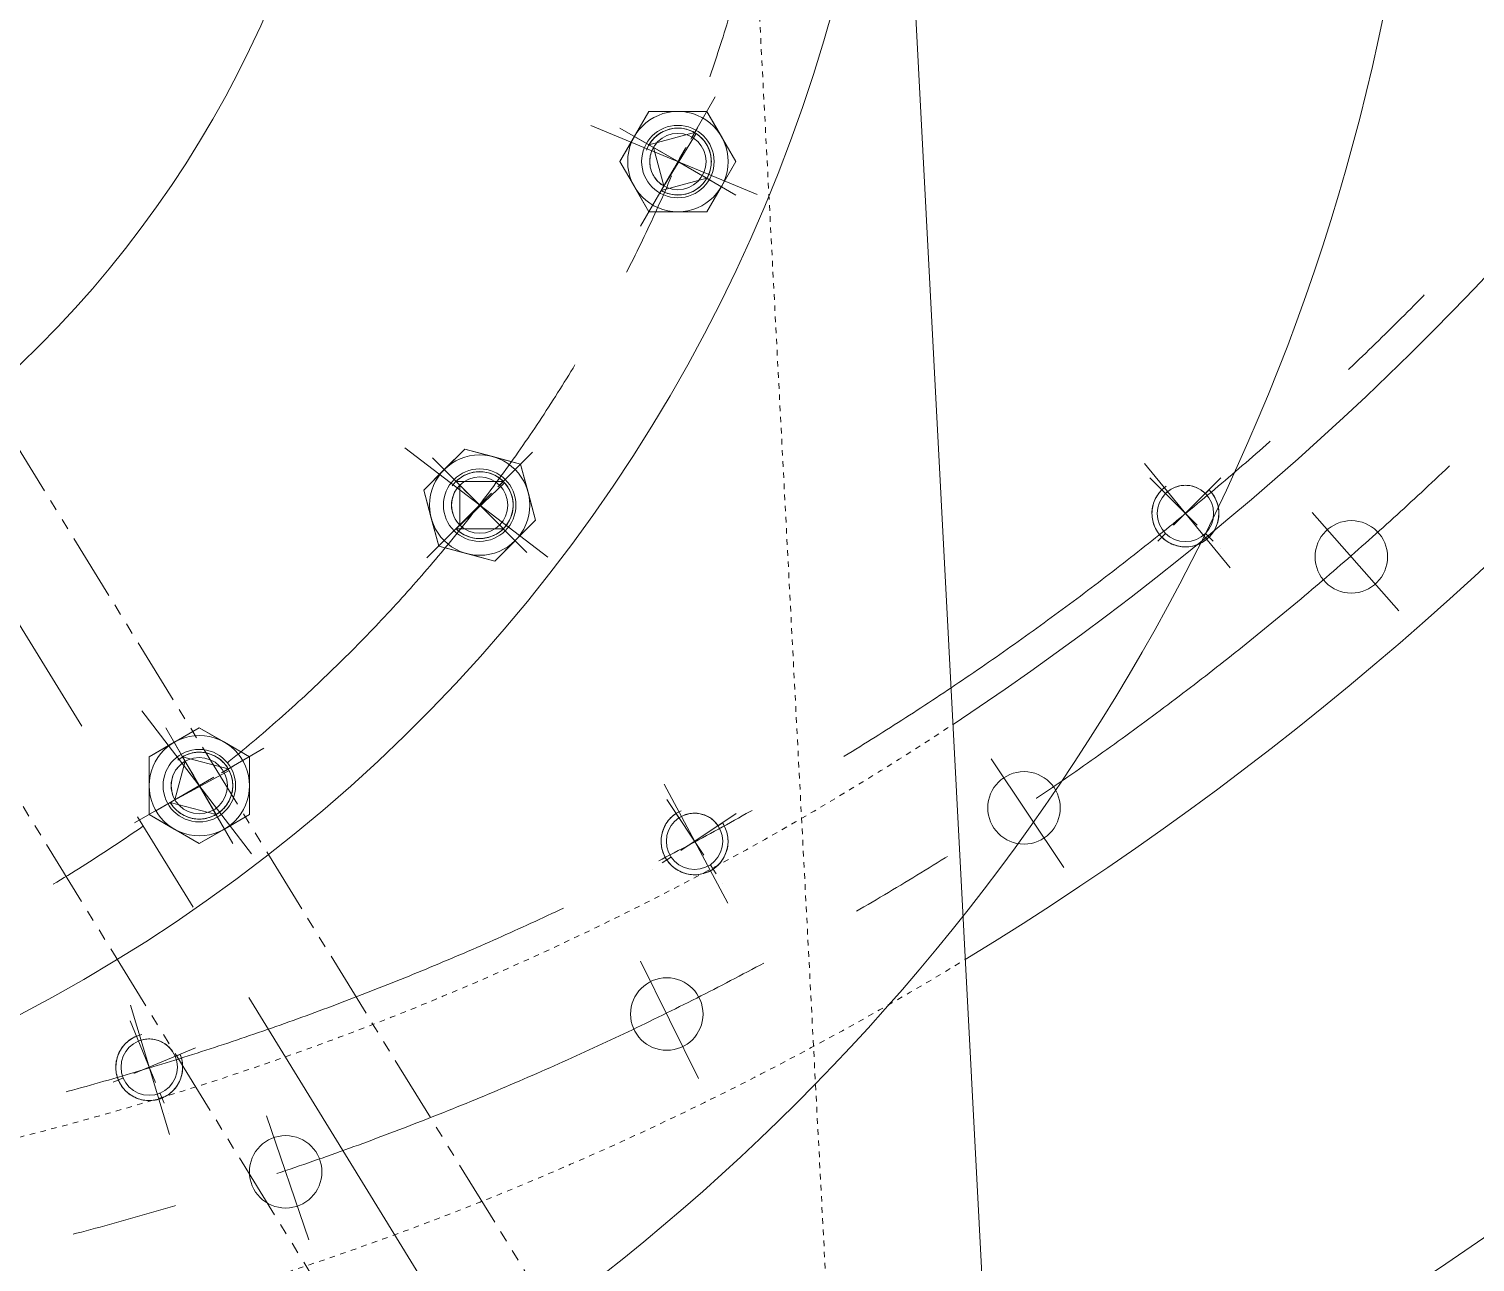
# Model space of a CAD drawing. Header units: millimetres. Extents: x 2 to 671028, y -1 to 511258.
# Drawn here: x 105110 to 111697, y 385407 to 391026 of the extents above; entities that cross this region are included whole.
import ezdxf

# ---------------------------------------------------------------- set-up
doc = ezdxf.new("R2010")
doc.units = ezdxf.units.MM
doc.header["$LTSCALE"] = 25.4
for name, pattern in [('ACAD_ISO02W100', [15, 12, -3]), ('CENTER', [50.8, 31.75, -6.35, 6.35, -6.35]), ('双点画线', [22, 12, -2, 2, -2, 2, -2]), ('点画线', [18, 12, -2, 2, -2]), ('虚线', [2, 1, -1])]:
    doc.linetypes.add(name, pattern=pattern)
for name, color, linetype, lineweight in [('CAXA1', 5, 'CENTER', 5), ('中心线层', 5, 'CENTER', 5), ('细实线层', 7, 'Continuous', 5), ('虚线层', 6, 'ACAD_ISO02W100', 5)]:
    doc.layers.add(name, color=color, linetype=linetype, lineweight=lineweight)

msp = doc.modelspace()

# ---------------------------------------------------------------- linework, layer by layer
at = {"color": 7, "lineweight": 5}
for p, q in [((109025.27, 393456.06), (109498.77, 384421.17)), ((107933.6, 390649.97), (107801.61, 390421.37)), ((107867.61, 390535.67), (107933.6, 390649.97)), ((107933.6, 390649.97), (107933.6, 390649.97)), ((107933.6, 390649.97), (108065.58, 390649.97)), ((108197.56, 390649.97), (107933.6, 390649.97)), ((108065.58, 390649.97), (108065.58, 390649.97)), ((108065.58, 390649.97), (108197.56, 390649.97)), ((108197.56, 390649.97), (108197.56, 390649.97)), ((108197.56, 390649.97), (108263.55, 390535.67)), ((108329.54, 390421.37), (108197.56, 390649.97)), ((107933.6, 390497.57), (108141.78, 390553.35)), ((107982.58, 390549.19), (107976, 390544.67)), ((107989.38, 390553.35), (107982.58, 390549.19)), ((107996.39, 390557.16), (107989.38, 390553.35)), ((108148.58, 390549.19), (107989.38, 390289.39)), ((108003.59, 390560.6), (107996.39, 390557.16)), ((108010.96, 390563.65), (108003.59, 390560.6)), ((108018.49, 390566.31), (108010.96, 390563.65)), ((108026.14, 390568.58), (108018.49, 390566.31)), ((108033.89, 390570.44), (108026.14, 390568.58)), ((108041.74, 390571.9), (108033.89, 390570.44)), ((108049.65, 390572.94), (108041.74, 390571.9)), ((108057.6, 390573.56), (108049.65, 390572.94)), ((108065.58, 390573.77), (108057.6, 390573.56)), ((108073.56, 390573.56), (108065.58, 390573.77)), ((108081.51, 390572.94), (108073.56, 390573.56)), ((108089.42, 390571.9), (108081.51, 390572.94)), ((108097.27, 390570.44), (108089.42, 390571.9)), ((108105.02, 390568.58), (108097.27, 390570.44)), ((108112.67, 390566.31), (108105.02, 390568.58)), ((108120.19, 390563.65), (108112.67, 390566.31)), ((108127.57, 390560.6), (108120.19, 390563.65)), ((108134.77, 390557.16), (108127.57, 390560.6)), ((108141.78, 390553.35), (108134.77, 390557.16)), ((108155.16, 390544.67), (108148.58, 390549.19)), ((107801.61, 390421.37), (107867.61, 390535.67)), ((107867.61, 390535.67), (107867.61, 390535.67)), ((107937.77, 390504.38), (107933.6, 390497.57)), ((107954.43, 390485.54), (107933.6, 390497.57)), ((107933.6, 390497.57), (108197.56, 390345.17)), ((107942.29, 390510.95), (107937.77, 390504.38)), ((107947.14, 390517.28), (107942.29, 390510.95)), ((107952.32, 390523.35), (107947.14, 390517.28)), ((107951.23, 390479.64), (107948.33, 390473.57)), ((107954.43, 390485.54), (107951.23, 390479.64)), ((107957.82, 390529.14), (107952.32, 390523.35)), ((108001.41, 390310.23), (107954.43, 390485.54)), ((108001.41, 390310.23), (107954.43, 390485.54)), ((107963.6, 390534.63), (107957.82, 390529.14)), ((107969.67, 390539.81), (107963.6, 390534.63)), ((107976, 390544.67), (107969.67, 390539.81)), ((108161.49, 390539.81), (108155.16, 390544.67)), ((108167.55, 390534.63), (108161.49, 390539.81)), ((108173.34, 390529.14), (108167.55, 390534.63)), ((108178.83, 390523.35), (108173.34, 390529.14)), ((108184.02, 390517.28), (108178.83, 390523.35)), ((108188.87, 390510.95), (108184.02, 390517.28)), ((108193.39, 390504.38), (108188.87, 390510.95)), ((108197.56, 390497.57), (108193.39, 390504.38)), ((108201.37, 390490.56), (108197.56, 390497.57)), ((108204.8, 390483.36), (108201.37, 390490.56)), ((108207.86, 390475.99), (108204.8, 390483.36)), ((108263.55, 390535.67), (108263.55, 390535.67)), ((108263.55, 390535.67), (108329.54, 390421.37)), ((107867.61, 390307.07), (107801.61, 390421.37)), ((107801.61, 390421.37), (107801.61, 390421.37)), ((107801.61, 390421.37), (107933.6, 390192.77)), ((107937.41, 390428.09), (107937.24, 390421.37)), ((107937.24, 390421.37), (107937.41, 390414.66)), ((107937.94, 390434.79), (107937.41, 390428.09)), ((107937.41, 390414.66), (107937.94, 390407.96)), ((107938.82, 390441.45), (107937.94, 390434.79)), ((107940.04, 390448.06), (107938.82, 390441.45)), ((107941.61, 390454.59), (107940.04, 390448.06)), ((107943.52, 390461.03), (107941.61, 390454.59)), ((107945.76, 390467.37), (107943.52, 390461.03)), ((107948.33, 390473.57), (107945.76, 390467.37)), ((108197.56, 390192.77), (108329.54, 390421.37)), ((108210.52, 390468.47), (108207.86, 390475.99)), ((108212.79, 390460.82), (108210.52, 390468.47)), ((108214.65, 390453.06), (108212.79, 390460.82)), ((108216.1, 390445.21), (108214.65, 390453.06)), ((108217.14, 390437.3), (108216.1, 390445.21)), ((108217.77, 390429.35), (108217.14, 390437.3)), ((108217.14, 390405.44), (108217.77, 390413.4)), ((108217.98, 390421.37), (108217.77, 390429.35)), ((108217.77, 390413.4), (108217.98, 390421.37)), ((108329.54, 390421.37), (108263.55, 390307.07)), ((108329.54, 390421.37), (108329.54, 390421.37)), ((107937.94, 390407.96), (107938.82, 390401.3)), ((107938.82, 390401.3), (107940.04, 390394.69)), ((107940.04, 390394.69), (107941.61, 390388.16)), ((107941.61, 390388.16), (107943.52, 390381.71)), ((107943.52, 390381.71), (107945.76, 390375.38)), ((107945.76, 390375.38), (107948.33, 390369.17)), ((107948.33, 390369.17), (107951.23, 390363.11)), ((107951.23, 390363.11), (107954.43, 390357.2)), ((107954.43, 390357.2), (107957.94, 390351.47)), ((107957.94, 390351.47), (107961.75, 390345.94)), ((108197.56, 390345.17), (108201.37, 390352.18)), ((108201.37, 390352.18), (108204.8, 390359.39)), ((108204.8, 390359.39), (108207.86, 390366.76)), ((108207.86, 390366.76), (108210.52, 390374.28)), ((108210.52, 390374.28), (108212.79, 390381.93)), ((108212.79, 390381.93), (108214.65, 390389.69)), ((108214.65, 390389.69), (108216.1, 390397.53)), ((108216.1, 390397.53), (108217.14, 390405.44)), ((107933.6, 390192.77), (107867.61, 390307.07)), ((107867.61, 390307.07), (107867.61, 390307.07)), ((107961.75, 390345.94), (107965.84, 390340.61)), ((107965.84, 390340.61), (107970.2, 390335.5)), ((107970.2, 390335.5), (107974.83, 390330.62)), ((107974.83, 390330.62), (107979.7, 390326)), ((107979.7, 390326), (107984.81, 390321.63)), ((107984.81, 390321.63), (107990.14, 390317.54)), ((108197.56, 390345.17), (107989.38, 390289.39)), ((107989.38, 390289.39), (108001.41, 390310.23)), ((107989.38, 390289.39), (107996.39, 390285.58)), ((107990.14, 390317.54), (107995.68, 390313.74)), ((107995.68, 390313.74), (108001.41, 390310.23)), ((107996.39, 390285.58), (108003.59, 390282.15)), ((108003.59, 390282.15), (108010.96, 390279.09)), ((108120.19, 390279.09), (108127.57, 390282.15)), ((108127.57, 390282.15), (108134.77, 390285.58)), ((108134.77, 390285.58), (108141.78, 390289.39)), ((108141.78, 390289.39), (108148.58, 390293.56)), ((108148.58, 390293.56), (108155.16, 390298.08)), ((108155.16, 390298.08), (108161.49, 390302.94)), ((108161.49, 390302.94), (108167.55, 390308.12)), ((108167.55, 390308.12), (108173.34, 390313.61)), ((108173.34, 390313.61), (108178.83, 390319.4)), ((108178.83, 390319.4), (108184.02, 390325.46)), ((108184.02, 390325.46), (108188.87, 390331.79)), ((108188.87, 390331.79), (108193.39, 390338.37)), ((108193.39, 390338.37), (108197.56, 390345.17)), ((108263.55, 390307.07), (108197.56, 390192.77)), ((108010.96, 390279.09), (108018.49, 390276.43)), ((108018.49, 390276.43), (108026.14, 390274.17)), ((108026.14, 390274.17), (108033.89, 390272.3)), ((108033.89, 390272.3), (108041.74, 390270.85)), ((108041.74, 390270.85), (108049.65, 390269.81)), ((108049.65, 390269.81), (108057.6, 390269.18)), ((108057.6, 390269.18), (108065.58, 390268.97)), ((108065.58, 390268.97), (108073.56, 390269.18)), ((108073.56, 390269.18), (108081.51, 390269.81)), ((108081.51, 390269.81), (108089.42, 390270.85)), ((108089.42, 390270.85), (108097.27, 390272.3)), ((108097.27, 390272.3), (108105.02, 390274.17)), ((108105.02, 390274.17), (108112.67, 390276.43)), ((108112.67, 390276.43), (108120.19, 390279.09)), ((108065.58, 390192.77), (107933.6, 390192.77)), ((107933.6, 390192.77), (107933.6, 390192.77)), ((107933.6, 390192.77), (108197.56, 390192.77)), ((108197.56, 390192.77), (108065.58, 390192.77)), ((108065.58, 390192.77), (108065.58, 390192.77)), ((108197.56, 390192.77), (108197.56, 390192.77)), ((107094.48, 389111.04), (106907.82, 388924.39)), ((107001.15, 389017.72), (107094.48, 389111.04)), ((107094.48, 389111.04), (107094.48, 389111.04)), ((107094.48, 389111.04), (107221.96, 389076.88)), ((107349.45, 389042.72), (107094.48, 389111.04)), ((107221.96, 389076.88), (107221.96, 389076.88)), ((107221.96, 389076.88), (107349.45, 389042.72)), ((107349.45, 389042.72), (107349.45, 389042.72)), ((107349.45, 389042.72), (107383.61, 388915.24)), ((107417.77, 388787.75), (107349.45, 389042.72)), ((106907.82, 388924.39), (107001.15, 389017.72)), ((107001.15, 389017.72), (107001.15, 389017.72)), ((107060.82, 388969.33), (107055.03, 388963.84)), ((107066.89, 388974.51), (107060.82, 388969.33)), ((107073.22, 388979.37), (107066.89, 388974.51)), ((107079.79, 388983.89), (107073.22, 388979.37)), ((107086.59, 388988.05), (107079.79, 388983.89)), ((107093.61, 388991.86), (107086.59, 388988.05)), ((107100.81, 388995.3), (107093.61, 388991.86)), ((107108.18, 388998.35), (107100.81, 388995.3)), ((107115.7, 389001.01), (107108.18, 388998.35)), ((107123.35, 389003.28), (107115.7, 389001.01)), ((107131.11, 389005.14), (107123.35, 389003.28)), ((107138.95, 389006.6), (107131.11, 389005.14)), ((107146.86, 389007.64), (107138.95, 389006.6)), ((107154.82, 389008.26), (107146.86, 389007.64)), ((107162.79, 389008.47), (107154.82, 389008.26)), ((107170.77, 389008.26), (107162.79, 389008.47)), ((107178.73, 389007.64), (107170.77, 389008.26)), ((107186.64, 389006.6), (107178.73, 389007.64)), ((107194.48, 389005.14), (107186.64, 389006.6)), ((107202.24, 389003.28), (107194.48, 389005.14)), ((107209.89, 389001.01), (107202.24, 389003.28)), ((107217.41, 388998.35), (107209.89, 389001.01)), ((107224.78, 388995.3), (107217.41, 388998.35)), ((107231.98, 388991.86), (107224.78, 388995.3)), ((107238.99, 388988.05), (107231.98, 388991.86)), ((107245.8, 388983.89), (107238.99, 388988.05)), ((107252.37, 388979.37), (107245.8, 388983.89)), ((107258.7, 388974.51), (107252.37, 388979.37)), ((107264.77, 388969.33), (107258.7, 388974.51)), ((107270.56, 388963.84), (107264.77, 388969.33)), ((106941.98, 388796.91), (106907.82, 388924.39)), ((106907.82, 388924.39), (106907.82, 388924.39)), ((106907.82, 388924.39), (106976.14, 388669.42)), ((107042.98, 388902.07), (107040.74, 388895.73)), ((107045.55, 388908.27), (107042.98, 388902.07)), ((107048.44, 388914.34), (107045.55, 388908.27)), ((107051.65, 388920.24), (107048.44, 388914.34)), ((107055.16, 388925.97), (107051.65, 388920.24)), ((107072.04, 388946.82), (107055.03, 388963.84)), ((107055.03, 388963.84), (107270.56, 388963.84)), ((107055.03, 388963.84), (107270.56, 388748.31)), ((107276.05, 388958.05), (107055.03, 388748.31)), ((107058.97, 388931.51), (107055.16, 388925.97)), ((107063.06, 388936.84), (107058.97, 388931.51)), ((107067.42, 388941.95), (107063.06, 388936.84)), ((107072.04, 388946.82), (107067.42, 388941.95)), ((107072.04, 388765.32), (107072.04, 388946.82)), ((107072.04, 388765.32), (107072.04, 388946.82)), ((107281.23, 388951.98), (107276.05, 388958.05)), ((107286.09, 388945.65), (107281.23, 388951.98)), ((107290.61, 388939.08), (107286.09, 388945.65)), ((107294.78, 388932.27), (107290.61, 388939.08)), ((107298.58, 388925.26), (107294.78, 388932.27)), ((107302.02, 388918.06), (107298.58, 388925.26)), ((107305.07, 388910.69), (107302.02, 388918.06)), ((107307.74, 388903.17), (107305.07, 388910.69)), ((107310, 388895.52), (107307.74, 388903.17)), ((107383.61, 388915.24), (107383.61, 388915.24)), ((107383.61, 388915.24), (107417.77, 388787.75)), ((110249.52, 388900.95), (110245.35, 388894.15)), ((110254.03, 388907.52), (110249.52, 388900.95)), ((110258.89, 388913.85), (110254.03, 388907.52)), ((110264.07, 388919.92), (110258.89, 388913.85)), ((110269.57, 388925.71), (110264.07, 388919.92)), ((110286.58, 388908.7), (110269.57, 388925.71)), ((110269.57, 388925.71), (110269.57, 388925.71)), ((110291.45, 388913.32), (110286.58, 388908.7)), ((110286.58, 388908.7), (110286.58, 388908.7)), ((110296.56, 388917.69), (110291.45, 388913.32)), ((110301.89, 388921.78), (110296.56, 388917.69)), ((110307.43, 388925.58), (110301.89, 388921.78)), ((110313.16, 388929.09), (110307.43, 388925.58)), ((110319.06, 388932.3), (110313.16, 388929.09)), ((110325.13, 388935.19), (110319.06, 388932.3)), ((110331.34, 388937.76), (110325.13, 388935.19)), ((110337.67, 388940.01), (110331.34, 388937.76)), ((110344.11, 388941.91), (110337.67, 388940.01)), ((110350.65, 388943.48), (110344.11, 388941.91)), ((110357.25, 388944.71), (110350.65, 388943.48)), ((110363.91, 388945.58), (110357.25, 388944.71)), ((110370.61, 388946.11), (110363.91, 388945.58)), ((110377.33, 388946.29), (110370.61, 388946.11)), ((110384.05, 388946.11), (110377.33, 388946.29)), ((110390.74, 388945.58), (110384.05, 388946.11)), ((110397.41, 388944.71), (110390.74, 388945.58)), ((110404.01, 388943.48), (110397.41, 388944.71)), ((110410.55, 388941.91), (110404.01, 388943.48)), ((110416.99, 388940.01), (110410.55, 388941.91)), ((110423.32, 388937.76), (110416.99, 388940.01)), ((110429.53, 388935.19), (110423.32, 388937.76)), ((110435.59, 388932.3), (110429.53, 388935.19)), ((110441.5, 388929.09), (110435.59, 388932.3)), ((110447.23, 388925.58), (110441.5, 388929.09)), ((110452.77, 388921.78), (110447.23, 388925.58)), ((110458.1, 388917.69), (110452.77, 388921.78)), ((110463.21, 388913.32), (110458.1, 388917.69)), ((110468.08, 388908.7), (110463.21, 388913.32)), ((110485.09, 388925.71), (110468.08, 388908.7)), ((110468.08, 388908.7), (110468.08, 388908.7)), ((110490.58, 388919.92), (110485.09, 388925.71)), ((110485.09, 388925.71), (110485.09, 388925.71)), ((110495.77, 388913.85), (110490.58, 388919.92)), ((110500.62, 388907.52), (110495.77, 388913.85)), ((110505.14, 388900.95), (110500.62, 388907.52)), ((110509.31, 388894.15), (110505.14, 388900.95)), ((107034.63, 388862.79), (107034.45, 388856.07)), ((107034.45, 388856.07), (107034.63, 388849.36)), ((107035.16, 388869.49), (107034.63, 388862.79)), ((107034.63, 388849.36), (107035.16, 388842.66)), ((107036.03, 388876.15), (107035.16, 388869.49)), ((107035.16, 388842.66), (107036.03, 388836)), ((107037.26, 388882.76), (107036.03, 388876.15)), ((107036.03, 388836), (107037.26, 388829.39)), ((107038.83, 388889.29), (107037.26, 388882.76)), ((107040.74, 388895.73), (107038.83, 388889.29)), ((107311.86, 388887.76), (107310, 388895.52)), ((107313.32, 388879.91), (107311.86, 388887.76)), ((107314.36, 388872), (107313.32, 388879.91)), ((107313.32, 388832.23), (107314.36, 388840.14)), ((107314.99, 388864.05), (107314.36, 388872)), ((107314.36, 388840.14), (107314.99, 388848.1)), ((107315.19, 388856.07), (107314.99, 388864.05)), ((107314.99, 388848.1), (107315.19, 388856.07)), ((110225.76, 388833.88), (110225.14, 388825.92)), ((110226.81, 388841.79), (110225.76, 388833.88)), ((110228.26, 388849.63), (110226.81, 388841.79)), ((110230.12, 388857.39), (110228.26, 388849.63)), ((110232.39, 388865.04), (110230.12, 388857.39)), ((110235.05, 388872.56), (110232.39, 388865.04)), ((110238.1, 388879.93), (110235.05, 388872.56)), ((110241.54, 388887.13), (110238.1, 388879.93)), ((110245.35, 388894.15), (110241.54, 388887.13)), ((110513.12, 388887.13), (110509.31, 388894.15)), ((110516.55, 388879.93), (110513.12, 388887.13)), ((110519.61, 388872.56), (110516.55, 388879.93)), ((110522.27, 388865.04), (110519.61, 388872.56)), ((110524.54, 388857.39), (110522.27, 388865.04)), ((110526.4, 388849.63), (110524.54, 388857.39)), ((110527.85, 388841.79), (110526.4, 388849.63)), ((110528.89, 388833.88), (110527.85, 388841.79)), ((110529.52, 388825.92), (110528.89, 388833.88)), ((106976.14, 388669.42), (106941.98, 388796.91)), ((106941.98, 388796.91), (106941.98, 388796.91)), ((107037.26, 388829.39), (107038.83, 388822.86)), ((107038.83, 388822.86), (107040.74, 388816.41)), ((107040.74, 388816.41), (107042.98, 388810.08)), ((107042.98, 388810.08), (107045.55, 388803.87)), ((107045.55, 388803.87), (107048.44, 388797.81)), ((107048.44, 388797.81), (107051.65, 388791.9)), ((107051.65, 388791.9), (107055.16, 388786.17)), ((107055.16, 388786.17), (107058.97, 388780.64)), ((107058.97, 388780.64), (107063.06, 388775.3)), ((107063.06, 388775.3), (107067.42, 388770.2)), ((107067.42, 388770.2), (107072.04, 388765.32)), ((107231.11, 388601.1), (107417.77, 388787.75)), ((107281.23, 388760.16), (107286.09, 388766.49)), ((107286.09, 388766.49), (107290.61, 388773.07)), ((107290.61, 388773.07), (107294.78, 388779.87)), ((107294.78, 388779.87), (107298.58, 388786.88)), ((107298.58, 388786.88), (107302.02, 388794.09)), ((107302.02, 388794.09), (107305.07, 388801.46)), ((107305.07, 388801.46), (107307.74, 388808.98)), ((107307.74, 388808.98), (107310, 388816.63)), ((107310, 388816.63), (107311.86, 388824.39)), ((107311.86, 388824.39), (107313.32, 388832.23)), ((107417.77, 388787.75), (107324.44, 388694.43)), ((107417.77, 388787.75), (107417.77, 388787.75)), ((110225.14, 388825.92), (110224.93, 388817.95)), ((110224.93, 388817.95), (110225.14, 388809.97)), ((110225.14, 388809.97), (110225.76, 388802.02)), ((110225.76, 388802.02), (110226.81, 388794.11)), ((110226.81, 388794.11), (110228.26, 388786.26)), ((110228.26, 388786.26), (110230.12, 388778.5)), ((110230.12, 388778.5), (110232.39, 388770.85)), ((110232.39, 388770.85), (110235.05, 388763.33)), ((110519.61, 388763.33), (110522.27, 388770.85)), ((110522.27, 388770.85), (110524.54, 388778.5)), ((110524.54, 388778.5), (110526.4, 388786.26)), ((110526.4, 388786.26), (110527.85, 388794.11)), ((110527.85, 388794.11), (110528.89, 388802.02)), ((110528.89, 388802.02), (110529.52, 388809.97)), ((110529.73, 388817.95), (110529.52, 388825.92)), ((110529.52, 388809.97), (110529.73, 388817.95)), ((107055.03, 388748.31), (107072.04, 388765.32)), ((107055.03, 388748.31), (107060.82, 388742.82)), ((107270.56, 388748.31), (107055.03, 388748.31)), ((107060.82, 388742.82), (107066.89, 388737.64)), ((107066.89, 388737.64), (107073.22, 388732.78)), ((107073.22, 388732.78), (107079.79, 388728.26)), ((107079.79, 388728.26), (107086.59, 388724.09)), ((107086.59, 388724.09), (107093.61, 388720.28)), ((107093.61, 388720.28), (107100.81, 388716.85)), ((107100.81, 388716.85), (107108.18, 388713.79)), ((107108.18, 388713.79), (107115.7, 388711.13)), ((107115.7, 388711.13), (107123.35, 388708.87)), ((107123.35, 388708.87), (107131.11, 388707)), ((107131.11, 388707), (107138.95, 388705.55)), ((107138.95, 388705.55), (107146.86, 388704.51)), ((107146.86, 388704.51), (107154.82, 388703.88)), ((107154.82, 388703.88), (107162.79, 388703.67)), ((107162.79, 388703.67), (107170.77, 388703.88)), ((107170.77, 388703.88), (107178.73, 388704.51)), ((107178.73, 388704.51), (107186.64, 388705.55)), ((107186.64, 388705.55), (107194.48, 388707)), ((107194.48, 388707), (107202.24, 388708.87)), ((107202.24, 388708.87), (107209.89, 388711.13)), ((107209.89, 388711.13), (107217.41, 388713.79)), ((107217.41, 388713.79), (107224.78, 388716.85)), ((107224.78, 388716.85), (107231.98, 388720.28)), ((107231.98, 388720.28), (107238.99, 388724.09)), ((107238.99, 388724.09), (107245.8, 388728.26)), ((107245.8, 388728.26), (107252.37, 388732.78)), ((107252.37, 388732.78), (107258.7, 388737.64)), ((107258.7, 388737.64), (107264.77, 388742.82)), ((107264.77, 388742.82), (107270.56, 388748.31)), ((107270.56, 388748.31), (107276.05, 388754.1)), ((107276.05, 388754.1), (107281.23, 388760.16)), ((110235.05, 388763.33), (110238.1, 388755.96)), ((110238.1, 388755.96), (110241.54, 388748.76)), ((110241.54, 388748.76), (110245.35, 388741.75)), ((110245.35, 388741.75), (110249.52, 388734.94)), ((110249.52, 388734.94), (110254.03, 388728.37)), ((110254.03, 388728.37), (110258.89, 388722.04)), ((110258.89, 388722.04), (110264.07, 388715.97)), ((110264.07, 388715.97), (110269.57, 388710.18)), ((110269.57, 388710.18), (110269.57, 388710.18)), ((110269.57, 388710.18), (110275.35, 388704.69)), ((110275.35, 388704.69), (110281.42, 388699.51)), ((110473.24, 388699.51), (110479.3, 388704.69)), ((110479.3, 388704.69), (110485.09, 388710.18)), ((110485.09, 388710.18), (110490.58, 388715.97)), ((110490.58, 388715.97), (110495.77, 388722.04)), ((110495.77, 388722.04), (110500.62, 388728.37)), ((110500.62, 388728.37), (110505.14, 388734.94)), ((110505.14, 388734.94), (110509.31, 388741.75)), ((110509.31, 388741.75), (110513.12, 388748.76)), ((110513.12, 388748.76), (110516.55, 388755.96)), ((110516.55, 388755.96), (110519.61, 388763.33)), ((107103.63, 388635.26), (106976.14, 388669.42)), ((106976.14, 388669.42), (106976.14, 388669.42)), ((106976.14, 388669.42), (107231.11, 388601.1)), ((107231.11, 388601.1), (107103.63, 388635.26)), ((107103.63, 388635.26), (107103.63, 388635.26)), ((107324.44, 388694.43), (107231.11, 388601.1)), ((110281.42, 388699.51), (110287.75, 388694.65)), ((110287.75, 388694.65), (110294.33, 388690.13)), ((110294.33, 388690.13), (110301.13, 388685.96)), ((110301.13, 388685.96), (110308.14, 388682.16)), ((110308.14, 388682.16), (110315.34, 388678.72)), ((110315.34, 388678.72), (110322.71, 388675.67)), ((110322.71, 388675.67), (110330.23, 388673)), ((110330.23, 388673), (110337.88, 388670.74)), ((110337.88, 388670.74), (110345.64, 388668.88)), ((110345.64, 388668.88), (110353.49, 388667.42)), ((110353.49, 388667.42), (110361.4, 388666.38)), ((110361.4, 388666.38), (110369.35, 388665.75)), ((110369.35, 388665.75), (110377.33, 388665.55)), ((110377.33, 388665.55), (110385.3, 388665.75)), ((110385.3, 388665.75), (110393.26, 388666.38)), ((110393.26, 388666.38), (110401.17, 388667.42)), ((110401.17, 388667.42), (110409.01, 388668.88)), ((110409.01, 388668.88), (110416.77, 388670.74)), ((110416.77, 388670.74), (110424.42, 388673)), ((110424.42, 388673), (110431.94, 388675.67)), ((110431.94, 388675.67), (110439.32, 388678.72)), ((110439.32, 388678.72), (110446.52, 388682.16)), ((110446.52, 388682.16), (110453.53, 388685.96)), ((110453.53, 388685.96), (110460.33, 388690.13)), ((110460.33, 388690.13), (110466.91, 388694.65)), ((110466.91, 388694.65), (110473.24, 388699.51)), ((107231.11, 388601.1), (107231.11, 388601.1)), ((105885.64, 387841.73), (105657.04, 387709.75)), ((105771.34, 387775.74), (105885.64, 387841.73)), ((105885.64, 387841.73), (105885.64, 387841.73)), ((105885.64, 387841.73), (105999.94, 387775.74)), ((106114.24, 387709.75), (105885.64, 387841.73)), ((105657.04, 387709.75), (105771.34, 387775.74)), ((105771.34, 387775.74), (105771.34, 387775.74)), ((105816.45, 387713.56), (105809.44, 387709.75)), ((105823.66, 387716.99), (105816.45, 387713.56)), ((105831.03, 387720.04), (105823.66, 387716.99)), ((105838.55, 387722.71), (105831.03, 387720.04)), ((105846.2, 387724.97), (105838.55, 387722.71)), ((105853.96, 387726.84), (105846.2, 387724.97)), ((105861.8, 387728.29), (105853.96, 387726.84)), ((105869.71, 387729.33), (105861.8, 387728.29)), ((105877.67, 387729.96), (105869.71, 387729.33)), ((105885.64, 387730.17), (105877.67, 387729.96)), ((105893.62, 387729.96), (105885.64, 387730.17)), ((105901.57, 387729.33), (105893.62, 387729.96)), ((105909.48, 387728.29), (105901.57, 387729.33)), ((105917.33, 387726.84), (105909.48, 387728.29)), ((105925.09, 387724.97), (105917.33, 387726.84)), ((105932.74, 387722.71), (105925.09, 387724.97)), ((105940.26, 387720.04), (105932.74, 387722.71)), ((105947.63, 387716.99), (105940.26, 387720.04)), ((105954.83, 387713.56), (105947.63, 387716.99)), ((105961.84, 387709.75), (105954.83, 387713.56)), ((105999.94, 387775.74), (105999.94, 387775.74)), ((105999.94, 387775.74), (106114.24, 387709.75)), ((105657.04, 387577.77), (105657.04, 387709.75)), ((105657.04, 387709.75), (105657.04, 387709.75)), ((105657.04, 387709.75), (105657.04, 387445.78)), ((106021.43, 387646.95), (105753.66, 387501.57)), ((105774.5, 387513.6), (105821.47, 387688.91)), ((105774.5, 387513.6), (105821.47, 387688.91)), ((105778.01, 387647.67), (105774.5, 387641.94)), ((105781.81, 387653.2), (105778.01, 387647.67)), ((105785.9, 387658.53), (105781.81, 387653.2)), ((105790.27, 387663.64), (105785.9, 387658.53)), ((105794.89, 387668.52), (105790.27, 387663.64)), ((105799.77, 387673.14), (105794.89, 387668.52)), ((105804.87, 387677.51), (105799.77, 387673.14)), ((105810.21, 387681.6), (105804.87, 387677.51)), ((105821.47, 387688.91), (105809.44, 387709.75)), ((105809.44, 387709.75), (106017.62, 387653.97)), ((105809.44, 387709.75), (105961.84, 387445.78)), ((105815.74, 387685.4), (105810.21, 387681.6)), ((105821.47, 387688.91), (105815.74, 387685.4)), ((105968.65, 387705.58), (105961.84, 387709.75)), ((105975.22, 387701.06), (105968.65, 387705.58)), ((105981.55, 387696.2), (105975.22, 387701.06)), ((105987.62, 387691.02), (105981.55, 387696.2)), ((105993.41, 387685.53), (105987.62, 387691.02)), ((105998.9, 387679.74), (105993.41, 387685.53)), ((106004.08, 387673.67), (105998.9, 387679.74)), ((106008.94, 387667.34), (106004.08, 387673.67)), ((106013.46, 387660.77), (106008.94, 387667.34)), ((106017.62, 387653.97), (106013.46, 387660.77)), ((106024.87, 387639.75), (106021.43, 387646.95)), ((106114.24, 387709.75), (106114.24, 387709.75)), ((106114.24, 387709.75), (106114.24, 387577.77)), ((106114.24, 387445.78), (106114.24, 387709.75)), ((105757.48, 387584.48), (105757.3, 387577.77)), ((105758, 387591.18), (105757.48, 387584.48)), ((105758.88, 387597.84), (105758, 387591.18)), ((105760.11, 387604.45), (105758.88, 387597.84)), ((105761.67, 387610.98), (105760.11, 387604.45)), ((105763.58, 387617.43), (105761.67, 387610.98)), ((105765.83, 387623.76), (105763.58, 387617.43)), ((105768.4, 387629.97), (105765.83, 387623.76)), ((105771.29, 387636.03), (105768.4, 387629.97)), ((105774.5, 387641.94), (105771.29, 387636.03)), ((106027.92, 387632.38), (106024.87, 387639.75)), ((106030.58, 387624.86), (106027.92, 387632.38)), ((106032.85, 387617.21), (106030.58, 387624.86)), ((106034.71, 387609.45), (106032.85, 387617.21)), ((106036.17, 387601.61), (106034.71, 387609.45)), ((106037.21, 387593.7), (106036.17, 387601.61)), ((106037.83, 387585.74), (106037.21, 387593.7)), ((106038.04, 387577.77), (106037.83, 387585.74)), ((105657.04, 387445.78), (105657.04, 387577.77)), ((105657.04, 387577.77), (105657.04, 387577.77)), ((105757.3, 387577.77), (105757.48, 387571.05)), ((105757.48, 387571.05), (105758, 387564.35)), ((105758, 387564.35), (105758.88, 387557.69)), ((105758.88, 387557.69), (105760.11, 387551.08)), ((105760.11, 387551.08), (105761.67, 387544.55)), ((105761.67, 387544.55), (105763.58, 387538.11)), ((105763.58, 387538.11), (105765.83, 387531.77)), ((105765.83, 387531.77), (105768.4, 387525.57)), ((105768.4, 387525.57), (105771.29, 387519.5)), ((105771.29, 387519.5), (105774.5, 387513.6)), ((106021.43, 387508.58), (106024.87, 387515.78)), ((106024.87, 387515.78), (106027.92, 387523.15)), ((106027.92, 387523.15), (106030.58, 387530.67)), ((106030.58, 387530.67), (106032.85, 387538.32)), ((106032.85, 387538.32), (106034.71, 387546.08)), ((106034.71, 387546.08), (106036.17, 387553.93)), ((106036.17, 387553.93), (106037.21, 387561.84)), ((106037.21, 387561.84), (106037.83, 387569.79)), ((106037.83, 387569.79), (106038.04, 387577.77)), ((106114.24, 387577.77), (106114.24, 387577.77)), ((106114.24, 387577.77), (106114.24, 387445.78)), ((105753.66, 387501.57), (105774.5, 387513.6)), ((105753.66, 387501.57), (105757.83, 387494.76)), ((105961.84, 387445.78), (105753.66, 387501.57)), ((105757.83, 387494.76), (105762.35, 387488.19)), ((105762.35, 387488.19), (105767.21, 387481.86)), ((105767.21, 387481.86), (105772.39, 387475.79)), ((105772.39, 387475.79), (105777.88, 387470)), ((105777.88, 387470), (105783.67, 387464.51)), ((105783.67, 387464.51), (105789.73, 387459.33)), ((105789.73, 387459.33), (105796.06, 387454.47)), ((105796.06, 387454.47), (105802.64, 387449.95)), ((105802.64, 387449.95), (105809.44, 387445.78)), ((105961.84, 387445.78), (105968.65, 387449.95)), ((105968.65, 387449.95), (105975.22, 387454.47)), ((105975.22, 387454.47), (105981.55, 387459.33)), ((105981.55, 387459.33), (105987.62, 387464.51)), ((105987.62, 387464.51), (105993.41, 387470)), ((105993.41, 387470), (105998.9, 387475.79)), ((105998.9, 387475.79), (106004.08, 387481.86)), ((106004.08, 387481.86), (106008.94, 387488.19)), ((106008.94, 387488.19), (106013.46, 387494.76)), ((106013.46, 387494.76), (106017.62, 387501.57)), ((106017.62, 387501.57), (106021.43, 387508.58)), ((108057, 387450.84), (108050.48, 387446.24)), ((108070.37, 387430.84), (108057, 387450.84)), ((108057, 387450.84), (108057, 387450.84)), ((108113.34, 387449.3), (108106.83, 387447.65)), ((108119.93, 387450.61), (108113.34, 387449.3)), ((108126.58, 387451.58), (108119.93, 387450.61)), ((108133.27, 387452.19), (108126.58, 387451.58)), ((108139.99, 387452.46), (108133.27, 387452.19)), ((108146.71, 387452.37), (108139.99, 387452.46)), ((108153.41, 387451.93), (108146.71, 387452.37)), ((108160.08, 387451.14), (108153.41, 387451.93)), ((108166.71, 387450), (108160.08, 387451.14)), ((108173.26, 387448.52), (108166.71, 387450)), ((105771.34, 387379.79), (105657.04, 387445.78)), ((105657.04, 387445.78), (105657.04, 387445.78)), ((105657.04, 387445.78), (105885.64, 387313.8)), ((105809.44, 387445.78), (105816.45, 387441.98)), ((105816.45, 387441.98), (105823.66, 387438.54)), ((105823.66, 387438.54), (105831.03, 387435.49)), ((105831.03, 387435.49), (105838.55, 387432.83)), ((105838.55, 387432.83), (105846.2, 387430.56)), ((105846.2, 387430.56), (105853.96, 387428.7)), ((105853.96, 387428.7), (105861.8, 387427.24)), ((105861.8, 387427.24), (105869.71, 387426.2)), ((105869.71, 387426.2), (105877.67, 387425.57)), ((105877.67, 387425.57), (105885.64, 387425.37)), ((105885.64, 387313.8), (106114.24, 387445.78)), ((105885.64, 387425.37), (105893.62, 387425.57)), ((105893.62, 387425.57), (105901.57, 387426.2)), ((105901.57, 387426.2), (105909.48, 387427.24)), ((105909.48, 387427.24), (105917.33, 387428.7)), ((105917.33, 387428.7), (105925.09, 387430.56)), ((105925.09, 387430.56), (105932.74, 387432.83)), ((105932.74, 387432.83), (105940.26, 387435.49)), ((105940.26, 387435.49), (105947.63, 387438.54)), ((105947.63, 387438.54), (105954.83, 387441.98)), ((105954.83, 387441.98), (105961.84, 387445.78)), ((106114.24, 387445.78), (105999.94, 387379.79)), ((106114.24, 387445.78), (106114.24, 387445.78)), ((108001.64, 387384.28), (107998.69, 387376.87)), ((108004.98, 387391.53), (108001.64, 387384.28)), ((108008.7, 387398.59), (108004.98, 387391.53)), ((108012.78, 387405.45), (108008.7, 387398.59)), ((108017.21, 387412.08), (108012.78, 387405.45)), ((108021.99, 387418.48), (108017.21, 387412.08)), ((108027.09, 387424.61), (108021.99, 387418.48)), ((108032.5, 387430.47), (108027.09, 387424.61)), ((108038.22, 387436.04), (108032.5, 387430.47)), ((108044.22, 387441.3), (108038.22, 387436.04)), ((108050.48, 387446.24), (108044.22, 387441.3)), ((108076.05, 387434.42), (108070.37, 387430.84)), ((108070.37, 387430.84), (108070.37, 387430.84)), ((108081.91, 387437.71), (108076.05, 387434.42)), ((108087.94, 387440.68), (108081.91, 387437.71)), ((108094.11, 387443.33), (108087.94, 387440.68)), ((108100.41, 387445.66), (108094.11, 387443.33)), ((108106.83, 387447.65), (108100.41, 387445.66)), ((108179.73, 387446.69), (108173.26, 387448.52)), ((108186.09, 387444.53), (108179.73, 387446.69)), ((108192.33, 387442.04), (108186.09, 387444.53)), ((108198.43, 387439.23), (108192.33, 387442.04)), ((108204.38, 387436.1), (108198.43, 387439.23)), ((108210.15, 387432.67), (108204.38, 387436.1)), ((108215.74, 387428.93), (108210.15, 387432.67)), ((108221.12, 387424.91), (108215.74, 387428.93)), ((108226.29, 387420.62), (108221.12, 387424.91)), ((108231.22, 387416.06), (108226.29, 387420.62)), ((108235.91, 387411.24), (108231.22, 387416.06)), ((108240.34, 387406.19), (108235.91, 387411.24)), ((108244.5, 387400.91), (108240.34, 387406.19)), ((108248.38, 387395.43), (108244.5, 387400.91)), ((108268.38, 387408.79), (108248.38, 387395.43)), ((108248.38, 387395.43), (108248.38, 387395.43)), ((108272.64, 387402.05), (108268.38, 387408.79)), ((108268.38, 387408.79), (108268.38, 387408.79)), ((108276.54, 387395.08), (108272.64, 387402.05)), ((108280.07, 387387.93), (108276.54, 387395.08)), ((108283.22, 387380.6), (108280.07, 387387.93)), ((105885.64, 387313.8), (105771.34, 387379.79)), ((105771.34, 387379.79), (105771.34, 387379.79)), ((105999.94, 387379.79), (105885.64, 387313.8)), ((107989.39, 387330.11), (107989.28, 387322.13)), ((107989.28, 387322.13), (107989.59, 387314.16)), ((107989.91, 387338.07), (107989.39, 387330.11)), ((107990.85, 387345.99), (107989.91, 387338.07)), ((107992.2, 387353.86), (107990.85, 387345.99)), ((107993.96, 387361.64), (107992.2, 387353.86)), ((107996.12, 387369.32), (107993.96, 387361.64)), ((107998.69, 387376.87), (107996.12, 387369.32)), ((108285.98, 387373.11), (108283.22, 387380.6)), ((108288.35, 387365.49), (108285.98, 387373.11)), ((108290.31, 387357.76), (108288.35, 387365.49)), ((108291.87, 387349.93), (108290.31, 387357.76)), ((108293.01, 387342.04), (108291.87, 387349.93)), ((108293.74, 387334.09), (108293.01, 387342.04)), ((108293.43, 387310.18), (108293.95, 387318.14)), ((108294.06, 387326.12), (108293.74, 387334.09)), ((108293.95, 387318.14), (108294.06, 387326.12)), ((105885.64, 387313.8), (105885.64, 387313.8)), ((107989.59, 387314.16), (107990.32, 387306.21)), ((107990.32, 387306.21), (107991.47, 387298.32)), ((107991.47, 387298.32), (107993.03, 387290.49)), ((107993.03, 387290.49), (107994.99, 387282.76)), ((107994.99, 387282.76), (107997.36, 387275.14)), ((107997.36, 387275.14), (108000.12, 387267.65)), ((108000.12, 387267.65), (108003.27, 387260.32)), ((108003.27, 387260.32), (108006.8, 387253.17)), ((108006.8, 387253.17), (108010.69, 387246.2)), ((108274.64, 387249.66), (108278.35, 387256.72)), ((108278.35, 387256.72), (108281.69, 387263.97)), ((108281.69, 387263.97), (108284.65, 387271.38)), ((108284.65, 387271.38), (108287.21, 387278.93)), ((108287.21, 387278.93), (108289.38, 387286.61)), ((108289.38, 387286.61), (108291.14, 387294.39)), ((108291.14, 387294.39), (108292.49, 387302.26)), ((108292.49, 387302.26), (108293.43, 387310.18)), ((108010.69, 387246.2), (108014.95, 387239.46)), ((108014.95, 387239.46), (108014.95, 387239.46)), ((108014.95, 387239.46), (108019.56, 387232.94)), ((108019.56, 387232.94), (108024.5, 387226.67)), ((108024.5, 387226.67), (108029.76, 387220.68)), ((108029.76, 387220.68), (108035.32, 387214.96)), ((108035.32, 387214.96), (108041.18, 387209.54)), ((108041.18, 387209.54), (108047.32, 387204.44)), ((108047.32, 387204.44), (108053.71, 387199.67)), ((108053.71, 387199.67), (108060.35, 387195.24)), ((108060.35, 387195.24), (108067.2, 387191.16)), ((108067.2, 387191.16), (108074.26, 387187.44)), ((108074.26, 387187.44), (108081.51, 387184.1)), ((108198.14, 387182.57), (108205.47, 387185.72)), ((108205.47, 387185.72), (108212.63, 387189.25)), ((108212.63, 387189.25), (108219.59, 387193.15)), ((108219.59, 387193.15), (108226.34, 387197.41)), ((108226.34, 387197.41), (108232.85, 387202.01)), ((108232.85, 387202.01), (108239.12, 387206.95)), ((108239.12, 387206.95), (108245.12, 387212.21)), ((108245.12, 387212.21), (108250.83, 387217.78)), ((108250.83, 387217.78), (108256.25, 387223.64)), ((108256.25, 387223.64), (108261.35, 387229.78)), ((108261.35, 387229.78), (108266.12, 387236.17)), ((108266.12, 387236.17), (108270.56, 387242.8)), ((108270.56, 387242.8), (108274.64, 387249.66)), ((108081.51, 387184.1), (108088.92, 387181.14)), ((108088.92, 387181.14), (108096.48, 387178.58)), ((108096.48, 387178.58), (108104.15, 387176.41)), ((108104.15, 387176.41), (108111.94, 387174.65)), ((108111.94, 387174.65), (108119.8, 387173.3)), ((108119.8, 387173.3), (108127.72, 387172.36)), ((108127.72, 387172.36), (108135.69, 387171.84)), ((108135.69, 387171.84), (108143.66, 387171.74)), ((108143.66, 387171.74), (108151.64, 387172.05)), ((108151.64, 387172.05), (108159.58, 387172.78)), ((108159.58, 387172.78), (108167.48, 387173.93)), ((108167.48, 387173.93), (108175.3, 387175.48)), ((108175.3, 387175.48), (108183.04, 387177.45)), ((108183.04, 387177.45), (108190.66, 387179.81)), ((108190.66, 387179.81), (108198.14, 387182.57)), ((105546.99, 386400.07), (105541.65, 386394.14)), ((105552.63, 386405.71), (105546.99, 386400.07)), ((105558.56, 386411.05), (105552.63, 386405.71)), ((105564.76, 386416.07), (105558.56, 386411.05)), ((105571.21, 386420.76), (105564.76, 386416.07)), ((105577.91, 386425.11), (105571.21, 386420.76)), ((105584.82, 386429.1), (105577.91, 386425.11)), ((105591.93, 386432.72), (105584.82, 386429.1)), ((105599.21, 386435.96), (105591.93, 386432.72)), ((105608.42, 386413.74), (105599.21, 386435.96)), ((105599.21, 386435.96), (105599.21, 386435.96)), ((105614.69, 386416.14), (105608.42, 386413.74)), ((105608.42, 386413.74), (105608.42, 386413.74)), ((105621.08, 386418.22), (105614.69, 386416.14)), ((105627.57, 386419.96), (105621.08, 386418.22)), ((105634.15, 386421.36), (105627.57, 386419.96)), ((105640.78, 386422.41), (105634.15, 386421.36)), ((105647.47, 386423.11), (105640.78, 386422.41)), ((105654.18, 386423.46), (105647.47, 386423.11)), ((105660.89, 386423.46), (105654.18, 386423.46)), ((105667.6, 386423.11), (105660.89, 386423.46)), ((105674.29, 386422.41), (105667.6, 386423.11)), ((105680.92, 386421.36), (105674.29, 386422.41)), ((105687.5, 386419.96), (105680.92, 386421.36)), ((105693.99, 386418.22), (105687.5, 386419.96)), ((105700.38, 386416.14), (105693.99, 386418.22)), ((105706.65, 386413.74), (105700.38, 386416.14)), ((105712.79, 386411), (105706.65, 386413.74)), ((105718.77, 386407.95), (105712.79, 386411)), ((105724.59, 386404.59), (105718.77, 386407.95)), ((105730.23, 386400.93), (105724.59, 386404.59)), ((105735.66, 386396.98), (105730.23, 386400.93)), ((105740.89, 386392.75), (105735.66, 386396.98)), ((105509.35, 386330.74), (105507.69, 386322.94)), ((105511.41, 386338.45), (105509.35, 386330.74)), ((105513.88, 386346.04), (105511.41, 386338.45)), ((105516.74, 386353.48), (105513.88, 386346.04)), ((105519.98, 386360.77), (105516.74, 386353.48)), ((105523.6, 386367.88), (105519.98, 386360.77)), ((105527.59, 386374.79), (105523.6, 386367.88)), ((105531.94, 386381.48), (105527.59, 386374.79)), ((105536.63, 386387.94), (105531.94, 386381.48)), ((105541.65, 386394.14), (105536.63, 386387.94)), ((105745.88, 386388.26), (105740.89, 386392.75)), ((105750.63, 386383.51), (105745.88, 386388.26)), ((105755.13, 386378.51), (105750.63, 386383.51)), ((105759.35, 386373.29), (105755.13, 386378.51)), ((105763.3, 386367.86), (105759.35, 386373.29)), ((105766.96, 386362.22), (105763.3, 386367.86)), ((105770.32, 386356.4), (105766.96, 386362.22)), ((105773.37, 386350.42), (105770.32, 386356.4)), ((105776.11, 386344.28), (105773.37, 386350.42)), ((105798.33, 386353.48), (105776.11, 386344.28)), ((105776.11, 386344.28), (105776.11, 386344.28)), ((105801.19, 386346.04), (105798.33, 386353.48)), ((105798.33, 386353.48), (105798.33, 386353.48)), ((105803.66, 386338.45), (105801.19, 386346.04)), ((105805.72, 386330.74), (105803.66, 386338.45)), ((105807.38, 386322.94), (105805.72, 386330.74)), ((105505.61, 386307.12), (105505.19, 386299.15)), ((105505.19, 386299.15), (105505.19, 386291.17)), ((105505.19, 386291.17), (105505.61, 386283.21)), ((105506.44, 386315.06), (105505.61, 386307.12)), ((105505.61, 386283.21), (105506.44, 386275.27)), ((105507.69, 386322.94), (105506.44, 386315.06)), ((105506.44, 386275.27), (105507.69, 386267.39)), ((105507.69, 386267.39), (105509.35, 386259.59)), ((105805.72, 386259.59), (105807.38, 386267.39)), ((105808.63, 386315.06), (105807.38, 386322.94)), ((105807.38, 386267.39), (105808.63, 386275.27)), ((105809.47, 386307.12), (105808.63, 386315.06)), ((105808.63, 386275.27), (105809.47, 386283.21)), ((105809.88, 386299.15), (105809.47, 386307.12)), ((105809.47, 386283.21), (105809.88, 386291.17)), ((105809.88, 386291.17), (105809.88, 386299.15)), ((105509.35, 386259.59), (105511.41, 386251.88)), ((105511.41, 386251.88), (105513.88, 386244.29)), ((105513.88, 386244.29), (105516.74, 386236.84)), ((105516.74, 386236.84), (105516.74, 386236.84)), ((105516.74, 386236.84), (105519.98, 386229.55)), ((105519.98, 386229.55), (105523.6, 386222.44)), ((105523.6, 386222.44), (105527.59, 386215.53)), ((105527.59, 386215.53), (105531.94, 386208.84)), ((105531.94, 386208.84), (105536.63, 386202.39)), ((105536.63, 386202.39), (105541.65, 386196.19)), ((105773.42, 386196.19), (105778.44, 386202.39)), ((105778.44, 386202.39), (105783.13, 386208.84)), ((105783.13, 386208.84), (105787.48, 386215.53)), ((105787.48, 386215.53), (105791.47, 386222.44)), ((105791.47, 386222.44), (105795.09, 386229.55)), ((105795.09, 386229.55), (105798.33, 386236.84)), ((105798.33, 386236.84), (105801.19, 386244.29)), ((105801.19, 386244.29), (105803.66, 386251.88)), ((105803.66, 386251.88), (105805.72, 386259.59)), ((105541.65, 386196.19), (105546.99, 386190.26)), ((105546.99, 386190.26), (105552.63, 386184.62)), ((105552.63, 386184.62), (105558.56, 386179.28)), ((105558.56, 386179.28), (105564.76, 386174.26)), ((105564.76, 386174.26), (105571.21, 386169.57)), ((105571.21, 386169.57), (105577.91, 386165.22)), ((105577.91, 386165.22), (105584.82, 386161.23)), ((105584.82, 386161.23), (105591.93, 386157.61)), ((105591.93, 386157.61), (105599.21, 386154.36)), ((105599.21, 386154.36), (105606.66, 386151.51)), ((105606.66, 386151.51), (105614.25, 386149.04)), ((105614.25, 386149.04), (105621.96, 386146.97)), ((105621.96, 386146.97), (105629.76, 386145.32)), ((105629.76, 386145.32), (105637.64, 386144.07)), ((105637.64, 386144.07), (105645.58, 386143.23)), ((105645.58, 386143.23), (105653.55, 386142.82)), ((105653.55, 386142.82), (105661.52, 386142.82)), ((105661.52, 386142.82), (105669.49, 386143.23)), ((105669.49, 386143.23), (105677.43, 386144.07)), ((105677.43, 386144.07), (105685.31, 386145.32)), ((105685.31, 386145.32), (105693.11, 386146.97)), ((105693.11, 386146.97), (105700.82, 386149.04)), ((105700.82, 386149.04), (105708.41, 386151.51)), ((105708.41, 386151.51), (105715.86, 386154.36)), ((105715.86, 386154.36), (105723.15, 386157.61)), ((105723.15, 386157.61), (105730.25, 386161.23)), ((105730.25, 386161.23), (105737.16, 386165.22)), ((105737.16, 386165.22), (105743.86, 386169.57)), ((105743.86, 386169.57), (105750.31, 386174.26)), ((105750.31, 386174.26), (105756.51, 386179.28)), ((105756.51, 386179.28), (105762.44, 386184.62)), ((105762.44, 386184.62), (105768.08, 386190.26)), ((105768.08, 386190.26), (105773.42, 386196.19))]:
    msp.add_line(p, q, dxfattribs=at)
for centre, radius in [((101669.37, 393069.67), 9811.04), ((101669.37, 393069.67), 4931.97), ((108065.58, 390421.37), 228.6), ((108065.58, 390421.37), 165.1), ((108065.58, 390421.37), 128.34), ((107162.79, 388856.07), 228.6), ((107162.79, 388856.07), 165.1), ((107162.79, 388856.07), 128.34), ((110377.33, 388817.95), 128.34), ((111132.99, 388620.22), 165.1), ((105885.64, 387577.77), 228.6), ((105885.64, 387577.77), 165.1), ((105885.64, 387577.77), 128.34), ((109642.25, 387476.47), 165.1), ((108141.67, 387324.13), 128.34), ((108014.96, 386537.1), 165.1), ((105657.54, 386295.16), 128.34), ((106278.99, 385818.16), 165.1)]:
    msp.add_circle(centre, radius, dxfattribs=at)
for centre, radius, start, end in [((101675.99, 399420.56), 14795.5, 301.355793, 238.585014), ((101662.52, 399420.56), 13868.4, 303.508424, 236.55604), ((101669.37, 393070.56), 7366, 148.668749, 31.333257)]:
    msp.add_arc(centre, radius, start, end, dxfattribs=at)
msp.add_open_spline([(112198.54, 409943.18), (111307.25, 410897.4), (109271.06, 412607.28), (105648.39, 414323.43), (101648.95, 415013.23), (97577.24, 414596.34), (93714.41, 413143.87), (90329.11, 410718.76), (87667.7, 407468.21), (85926.41, 403609.88), (85198.88, 399395.79), (85693.17, 395116.68), (87239.87, 391073.05), (89811.1, 387548.46), (93226.13, 384790.06), (97266.86, 383002.31), (101660.41, 382303.54), (106112, 382788.56), (110316.2, 384409.21), (113975.45, 387087.71), (116841.92, 390638.1), (118700.96, 394836.93), (119165.43, 397877.96), (119207.73, 399400.36)], degree=3, knots=[0, 0, 0, 0, 6187.6660257, 12450.3554582, 18783.7763803, 25175.5539804, 31622.0656792, 38124.7135948, 44683.2378582, 51298.5509218, 57973.8707278, 64697.0192939, 71462.7486572, 78273.5017955, 85129.2788968, 92030.0801453, 98977.2858434, 105969.7011519, 113006.6229991, 120087.9511857, 127214.4959448, 134386.4928487, 141603.6632662, 141603.6632662, 141603.6632662, 141603.6632662], dxfattribs=at)
at = {"layer": 'CAXA1', "linetype": 'CENTER', "lineweight": 5, "ltscale": 3}
for p, q in [((107669.44, 390585.46), (108426.61, 390271.83)), ((104082.34, 389908.59), (108611.3, 382549.62)), ((106822.62, 389117.1), (107472.82, 388618.18)), ((110190.22, 389045.94), (110580.52, 388570.36)), ((110955.3, 388822.84), (111348.69, 388374.27)), ((105624.62, 387917.94), (106123.53, 387267.74)), ((109492.52, 387700.55), (109823.99, 387204.48)), ((108002.63, 387584.24), (108292.65, 387041.66)), ((107895.77, 386778.8), (108159.65, 386243.7)), ((105571.92, 386577.41), (105750.51, 385988.67)), ((106192.36, 386073.35), (106384.14, 385508.39))]:
    msp.add_line(p, q, dxfattribs=at)
for radius in [14351, 13716]:
    msp.add_circle((101675.99, 399420.56), radius, dxfattribs=at)
msp.add_arc((101669.37, 393070.56), 6921.5, 148.669255, 31.33338, dxfattribs=at)
at = {"layer": '中心线层', "color": 7, "linetype": '点画线', "lineweight": 5}
for p, q in [((107895.5, 390126.78), (108235.66, 390715.96)), ((107951.28, 390223.4), (108179.88, 390619.35)), ((108329.54, 390268.97), (107801.61, 390573.77)), ((107867.61, 390535.67), (108263.55, 390307.07)), ((106922.26, 388615.54), (107403.33, 389096.6)), ((107378.32, 388640.55), (106947.27, 389071.6)), ((107001.15, 389017.72), (107324.44, 388694.43)), ((107001.15, 388694.43), (107324.44, 389017.72)), ((110215.68, 388979.59), (110538.97, 388656.3)), ((110538.97, 388979.59), (110215.68, 388656.3)), ((106038.04, 387313.8), (105733.24, 387841.73)), ((105591.05, 387407.68), (106180.23, 387747.85)), ((105771.34, 387775.74), (105999.94, 387379.79)), ((105687.67, 387463.47), (106083.62, 387692.07)), ((108331.74, 387451.13), (107951.59, 387197.12)), ((108014.66, 387514.2), (108268.67, 387134.05)), ((105570.05, 386506.36), (105745.02, 386083.96)), ((105868.73, 386382.65), (105446.34, 386207.68))]:
    msp.add_line(p, q, dxfattribs=at)
at = {"layer": '细实线层', "color": 7, "linetype": '双点画线', "lineweight": 5}
for p, q in [((104435.49, 390131.94), (108391.37, 383704.15)), ((103725.42, 389688.93), (107410.92, 383700.46))]:
    msp.add_line(p, q, dxfattribs=at)
at = {"layer": '细实线层', "color": 7, "lineweight": 5}
for centre, start, end in [((108065.58, 390421.37), 240, 160), ((107162.79, 388856.07), 225, 145), ((110377.33, 388817.95), 125, 45), ((105885.64, 387577.77), 210, 130), ((108141.67, 387324.13), 113.75, 33.75), ((105657.54, 386295.16), 102.5, 22.5)]:
    msp.add_arc(centre, 152.4, start, end, dxfattribs=at)
at = {"layer": '虚线层', "color": 7, "linetype": '虚线', "lineweight": 5}
msp.add_line((108315.05, 393418.84), (108798.52, 384193.75), dxfattribs=at)
for centre, radius, start, end in [((101662.52, 399420.56), 13868.4, 236.55604, 303.508424), ((101675.99, 399420.56), 14795.5, 238.585014, 301.355793)]:
    msp.add_arc(centre, radius, start, end, dxfattribs=at)

doc.saveas('drawing.dxf')
